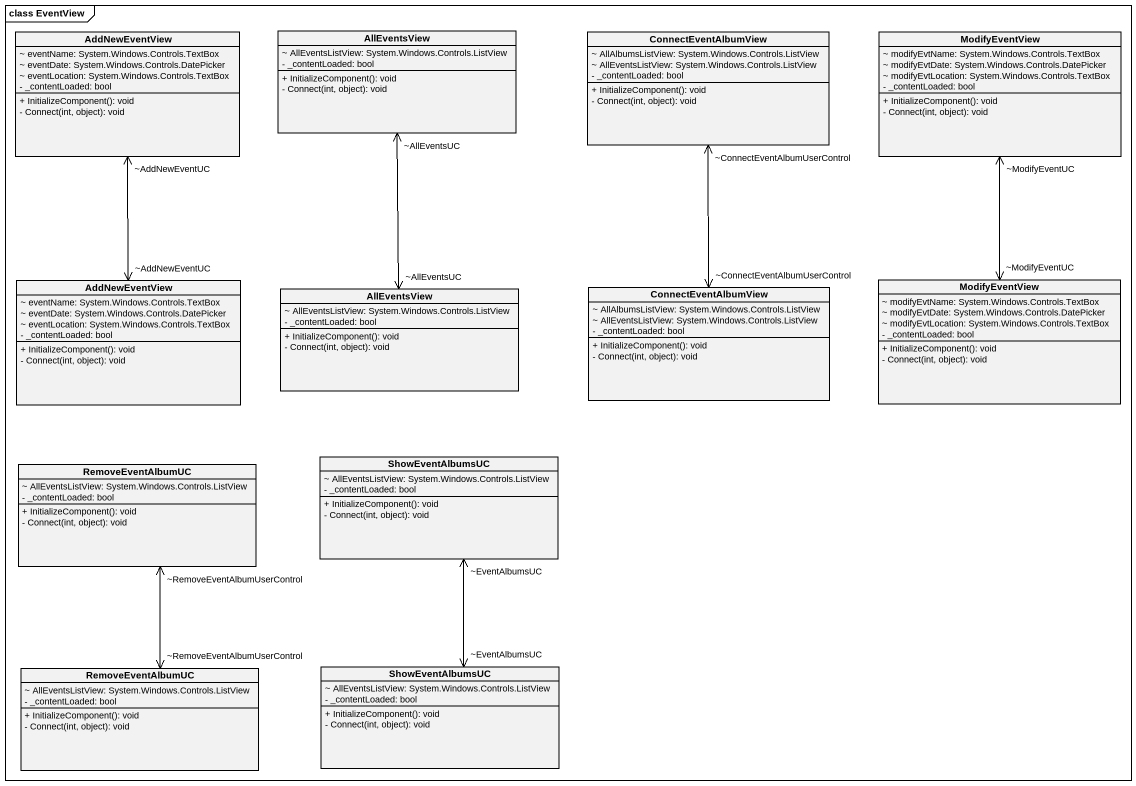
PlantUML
@startuml
mainframe class EventView
hide circle
hide empty members
skinparam classAttributeIconSize 0
class AddNewEventView {
  ~ eventName: System.Windows.Controls.TextBox
  ~ eventDate: System.Windows.Controls.DatePicker
  ~ eventLocation: System.Windows.Controls.TextBox
  - _contentLoaded: bool
  + InitializeComponent(): void
  - Connect(int, object): void
}
class AllEventsView {
  ~ AllEventsListView: System.Windows.Controls.ListView
  - _contentLoaded: bool
  + InitializeComponent(): void
  - Connect(int, object): void
}
class ConnectEventAlbumView {
  ~ AllAlbumsListView: System.Windows.Controls.ListView
  ~ AllEventsListView: System.Windows.Controls.ListView
  - _contentLoaded: bool
  + InitializeComponent(): void
  - Connect(int, object): void
}
class ModifyEventView {
  ~ modifyEvtName: System.Windows.Controls.TextBox
  ~ modifyEvtDate: System.Windows.Controls.DatePicker
  ~ modifyEvtLocation: System.Windows.Controls.TextBox
  - _contentLoaded: bool
  + InitializeComponent(): void
  - Connect(int, object): void
}
class "AddNewEventView" as AddNewEventView_2 {
  ~ eventName: System.Windows.Controls.TextBox
  ~ eventDate: System.Windows.Controls.DatePicker
  ~ eventLocation: System.Windows.Controls.TextBox
  - _contentLoaded: bool
  + InitializeComponent(): void
  - Connect(int, object): void
}
class "AllEventsView" as AllEventsView_2 {
  ~ AllEventsListView: System.Windows.Controls.ListView
  - _contentLoaded: bool
  + InitializeComponent(): void
  - Connect(int, object): void
}
class "ConnectEventAlbumView" as ConnectEventAlbumView_2 {
  ~ AllAlbumsListView: System.Windows.Controls.ListView
  ~ AllEventsListView: System.Windows.Controls.ListView
  - _contentLoaded: bool
  + InitializeComponent(): void
  - Connect(int, object): void
}
class "ModifyEventView" as ModifyEventView_2 {
  ~ modifyEvtName: System.Windows.Controls.TextBox
  ~ modifyEvtDate: System.Windows.Controls.DatePicker
  ~ modifyEvtLocation: System.Windows.Controls.TextBox
  - _contentLoaded: bool
  + InitializeComponent(): void
  - Connect(int, object): void
}
class RemoveEventAlbumUC {
  ~ AllEventsListView: System.Windows.Controls.ListView
  - _contentLoaded: bool
  + InitializeComponent(): void
  - Connect(int, object): void
}
class ShowEventAlbumsUC {
  ~ AllEventsListView: System.Windows.Controls.ListView
  - _contentLoaded: bool
  + InitializeComponent(): void
  - Connect(int, object): void
}
class "RemoveEventAlbumUC" as RemoveEventAlbumUC_2 {
  ~ AllEventsListView: System.Windows.Controls.ListView
  - _contentLoaded: bool
  + InitializeComponent(): void
  - Connect(int, object): void
}
class "ShowEventAlbumsUC" as ShowEventAlbumsUC_2 {
  ~ AllEventsListView: System.Windows.Controls.ListView
  - _contentLoaded: bool
  + InitializeComponent(): void
  - Connect(int, object): void
}
AddNewEventView_2 "~AddNewEventUC" <-up-> "~AddNewEventUC" AddNewEventView
AllEventsView_2 "~AllEventsUC" <-up-> "~AllEventsUC" AllEventsView
ConnectEventAlbumView_2 "~ConnectEventAlbumUserControl" <-up-> "~ConnectEventAlbumUserControl" ConnectEventAlbumView
ModifyEventView_2 "~ModifyEventUC" <-up-> "~ModifyEventUC" ModifyEventView
RemoveEventAlbumUC_2 "~RemoveEventAlbumUserControl" <-up-> "~RemoveEventAlbumUserControl" RemoveEventAlbumUC
ShowEventAlbumsUC_2 "~EventAlbumsUC" <-up-> "~EventAlbumsUC" ShowEventAlbumsUC
@enduml
